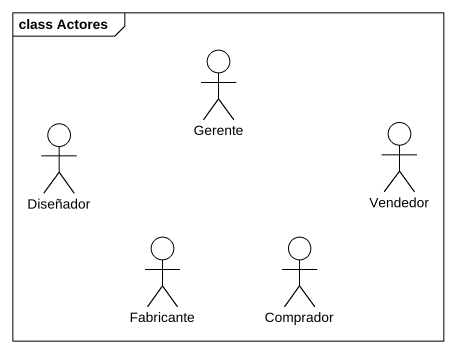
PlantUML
@startuml
mainframe class Actores
actor Gerente
actor Diseñador
actor Vendedor
actor Fabricante
actor Comprador
@enduml
